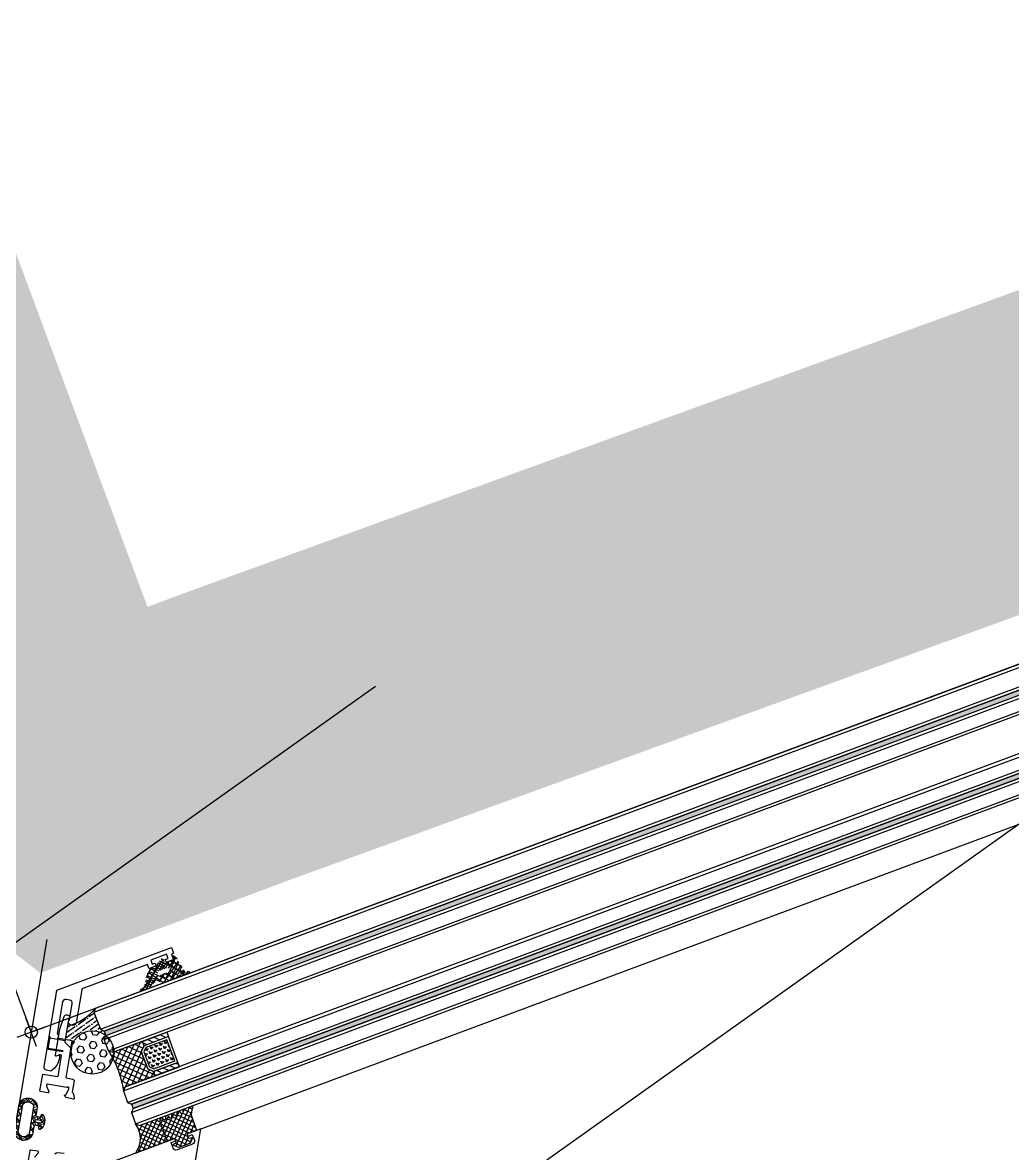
# Model space of a CAD drawing. Extents: x 12199666 to 24617114, y 1197707 to 2548648.
# Drawn here: x 12306744.9 to 12307068.8, y 1287825.6 to 1288195.7 of the extents above; entities that cross this region are included whole.
import ezdxf

# ---------------------------------------------------------------- set-up
doc = ezdxf.new("R2010")
doc.units = 0
doc.header["$LTSCALE"] = 10
doc.header["$MEASUREMENT"] = 0
doc.linetypes.add('TX-PLAN-T1-F11$0$ACAD_ISO04W100', pattern=[30, 24, -3, 0, -3])
doc.linetypes.add('TX-PLAN-T1-F11$0$DASHED', pattern=[0.75, 0.5, -0.25])
for name, color, linetype, lineweight in [('TX-PLAN-T1-F11$0$_EDO-ALUMINIUM-SECTION', 90, 'Continuous', 30), ('TX-PLAN-T1-F11$0$Xref- ELE$0$Hatch', 9, 'Continuous', 13), ('TX-PLAN-T1-F11$0$Xref- ELE$0$Hatch @ 1 VP1', 9, 'Continuous', 13), ('TX-PLAN-T1-F11$0$Xref- ELE$0$Hatch @ 1 VPModel', 9, 'Continuous', 13), ('TX-PLAN-T1-F11$0$幕墙线', 114, 'Continuous', 30)]:
    doc.layers.add(name, color=color, linetype=linetype, lineweight=lineweight)
doc.layers.add('TX-PLAN-T1-F11$0$bangong', color=5, linetype='Continuous', true_color=0x0000ff)
for name, color, linetype in [('TX-PLAN-T1-F11$0$CW', 4, 'Continuous'), ('TX-PLAN-T1-F11$0$F-Alum', 4, 'Continuous'), ('TX-PLAN-T1-F11$0$F-center', 6, 'TX-PLAN-T1-F11$0$ACAD_ISO04W100'), ('TX-PLAN-T1-F11$0$F-dim', 1, 'Continuous'), ('TX-PLAN-T1-F11$0$F-Glass', 5, 'Continuous'), ('TX-PLAN-T1-F11$0$F-seslants', 8, 'Continuous'), ('TX-PLAN-T1-F11$0$F_MISC', 8, 'Continuous'), ('TX-PLAN-T1-F11$0$GLAZING', 8, 'Continuous'), ('TX-PLAN-T1-F11$0$Hatch', 8, 'Continuous'), ('TX-PLAN-T1-F11$0$Hatch @ 1 VP1', 8, 'Continuous'), ('TX-PLAN-T1-F11$0$Hatch @ 1 VPModel', 8, 'Continuous'), ('TX-PLAN-T1-F11$0$PJ', 4, 'Continuous'), ('TX-PLAN-T1-F11$0$TC', 4, 'Continuous')]:
    doc.layers.add(name, color=color, linetype=linetype)

# ---------------------------------------------------------------- blocks, each defined once
blk = doc.blocks.new('*U339')
at = {"layer": 'TX-PLAN-T1-F11$0$Xref- ELE$0$Hatch @ 1 VP1'}
h = blk.add_hatch(dxfattribs=at)
h.set_pattern_fill('M_GASKET-PISA', color=256, pattern_type=2)
h.set_pattern_definition([(35.42361603529756, (-1214.761376000002, -14855.407933), (-0.8694256507828642, 1.222333439680349), []), (125.4236160352975, (-1214.761376000002, -14855.407933), (-1.222333439680349, -0.8694256507828639), [])])
edge = h.paths.add_edge_path(flags=16)
edge.add_line((-41815.07919855467, 17823.42139201995), (-41813.77919855462, 17823.42139201995))
edge.add_arc((-41813.77919855462, 17822.92139201995), 0.5, -90, 90, ccw=False)
edge.add_line((-41813.77919855462, 17822.42139201995), (-41815.07919855467, 17822.42139201995))
edge.add_arc((-41815.07919855467, 17822.92139201995), 0.5, 90, 270, ccw=False)
edge = h.paths.add_edge_path()
edge.add_line((-41813.27919855455, 17818.4213668968), (-41813.27919855462, 17821.42139201995))
edge.add_line((-41813.27919855462, 17821.42139201995), (-41814.97919855457, 17821.42139201995))
edge.add_line((-41814.97919855457, 17821.42139201995), (-41814.97919855457, 17820.72139202))
edge.add_arc((-41815.27919855458, 17820.72139201998), 0.3000000000174623, -115.05761541500061, 4.8635797611495946e-09, ccw=False)
edge.add_arc((-41813.09559109848, 17822.92139202004), 3.383607456175075, 133.070694364177, 226.9293056383509, ccw=False)
edge.add_arc((-41815.27919855466, 17825.12139202001), 0.3000000000240535, 2.084391326206969e-09, 115.0576154218833, ccw=False)
edge.add_line((-41814.97919855463, 17825.12139202002), (-41814.97919855457, 17824.42139201995))
edge.add_line((-41814.97919855457, 17824.42139201995), (-41813.27919855462, 17824.42139201995))
edge.add_line((-41813.27919855462, 17824.42139201995), (-41813.27919855468, 17827.42139201984))
edge.add_arc((-41810.27919855456, 17826.87139201984), 3.050000000114375, 10.388857815061783, 169.6111421849382, ccw=False)
edge.add_line((-41807.27919855445, 17827.42139201984), (-41807.27919855437, 17818.42139201997))
edge.add_arc((-41810.27919855451, 17818.97139202002), 3.050000000151531, 190.3888578138809, 349.6111421841629, ccw=False)
edge.add_line((-41812.07919855455, 17818.42136689683), (-41812.07919855467, 17827.42139201984))
edge.add_arc((-41810.27919855456, 17826.82523817369), 1.896153846257486, 18.324694090130095, 161.6753059098699, ccw=False)
edge.add_line((-41808.47919855445, 17827.42139201984), (-41808.47919855437, 17818.42139201996))
edge.add_arc((-41810.2791985545, 17819.01754586615), 1.896153846287313, 198.3246940877339, 341.6753059085472, ccw=False)
at = {"layer": 'TX-PLAN-T1-F11$0$Xref- ELE$0$Hatch @ 1 VPModel'}
h = blk.add_hatch(dxfattribs=at)
h.set_pattern_fill('M_GASKET-PISA', color=256, pattern_type=2)
h.set_pattern_definition([(45, (-1214.761376000002, -14855.407933), (-1.060660171779821, 1.060660171779821), []), (135, (-1214.761376000002, -14855.407933), (-1.060660171779821, -1.060660171779821), [])])
edge = h.paths.add_edge_path(flags=16)
edge.add_line((-41815.07919855467, 17823.42139201995), (-41813.77919855462, 17823.42139201995))
edge.add_arc((-41813.77919855462, 17822.92139201995), 0.5, -90, 90, ccw=False)
edge.add_line((-41813.77919855462, 17822.42139201995), (-41815.07919855467, 17822.42139201995))
edge.add_arc((-41815.07919855467, 17822.92139201995), 0.5, 90, 270, ccw=False)
edge = h.paths.add_edge_path()
edge.add_line((-41813.27919855455, 17818.4213668968), (-41813.27919855462, 17821.42139201995))
edge.add_line((-41813.27919855462, 17821.42139201995), (-41814.97919855457, 17821.42139201995))
edge.add_line((-41814.97919855457, 17821.42139201995), (-41814.97919855457, 17820.72139202))
edge.add_arc((-41815.27919855458, 17820.72139201998), 0.3000000000174623, -115.05761541500061, 4.8635797611495946e-09, ccw=False)
edge.add_arc((-41813.09559109848, 17822.92139202004), 3.383607456175075, 133.070694364177, 226.9293056383509, ccw=False)
edge.add_arc((-41815.27919855466, 17825.12139202001), 0.3000000000240535, 2.084391326206969e-09, 115.0576154218833, ccw=False)
edge.add_line((-41814.97919855463, 17825.12139202002), (-41814.97919855457, 17824.42139201995))
edge.add_line((-41814.97919855457, 17824.42139201995), (-41813.27919855462, 17824.42139201995))
edge.add_line((-41813.27919855462, 17824.42139201995), (-41813.27919855468, 17827.42139201984))
edge.add_arc((-41810.27919855456, 17826.87139201984), 3.050000000114375, 10.388857815061783, 169.6111421849382, ccw=False)
edge.add_line((-41807.27919855445, 17827.42139201984), (-41807.27919855437, 17818.42139201997))
edge.add_arc((-41810.27919855451, 17818.97139202002), 3.050000000151531, 190.3888578138809, 349.6111421841629, ccw=False)
edge.add_line((-41812.07919855455, 17818.42136689683), (-41812.07919855467, 17827.42139201984))
edge.add_arc((-41810.27919855456, 17826.82523817369), 1.896153846257486, 18.324694090130095, 161.6753059098699, ccw=False)
edge.add_line((-41808.47919855445, 17827.42139201984), (-41808.47919855437, 17818.42139201996))
edge.add_arc((-41810.2791985545, 17819.01754586615), 1.896153846287313, 198.3246940877339, 341.6753059085472, ccw=False)
blk = doc.blocks.new('TX-PLAN-T1-F11$0$Xref- ELE$0$GAE0002', base_point=(-41818.77919855453, 17822.92139201999))
at = {"color": 0, "linetype": 'ByBlock'}
for points in [[(-41813.27919855455, 17818.4213668968), (-41813.27919855462, 17821.42139201995), (-41814.97919855457, 17821.42139201995), (-41814.97919855457, 17820.72139202, -0.548945891858276), (-41815.4062573781, 17820.44962731407, -0.4340790099980792), (-41815.40625737821, 17825.39315672591, -0.5489458918577889), (-41814.97919855463, 17825.12139202002), (-41814.97919855457, 17824.42139201995), (-41813.27919855462, 17824.42139201995), (-41813.27919855468, 17827.42139201984, -0.8333333333398008), (-41807.27919855445, 17827.42139201984), (-41807.27919855437, 17818.42139201997, -0.833333333342024), (-41813.27919855468, 17818.42139202007)], [(-41812.07919855455, 17818.42136689683), (-41812.07919855467, 17827.42139201984, -0.7222222222395137), (-41808.47919855445, 17827.42139201984), (-41808.47919855437, 17818.42139201996, -0.7222222222456893), (-41812.07919855467, 17818.42139202007)]]:
    blk.add_lwpolyline(points, format="xyb", dxfattribs=at)
blk.add_lwpolyline([(-41815.07919855467, 17823.42139201995), (-41813.77919855462, 17823.42139201995, -0.9999999999999999), (-41813.77919855462, 17822.42139201995), (-41815.07919855467, 17822.42139201995, -0.9999999999999999)], format="xyb", close=True, dxfattribs=at)
at = {"layer": 'TX-PLAN-T1-F11$0$Xref- ELE$0$Hatch'}
blk.add_blockref('*U339', (0, 0), dxfattribs=at)
blk = doc.blocks.new('*U340')
at = {"layer": 'TX-PLAN-T1-F11$0$Hatch @ 1 VP1'}
h = blk.add_hatch(dxfattribs=at)
h.set_pattern_fill('M_GASKET-PISA', color=256, style=0, pattern_type=2)
h.set_pattern_definition([(35.42361603529756, (46.60972058696914, 1.263505759628975), (-0.8694256507828639, 1.222333439680349), []), (125.4236160352975, (46.60972058696914, 1.263505759628975), (-1.222333439680349, -0.8694256507828639), [])])
edge = h.paths.add_edge_path()
edge.add_arc((-1.005758292417113, 2.700000001565058), 1.500000000000064, 269.9999999999914, 310.5724313148193)
edge.add_line((-0.03014508089836454, 1.560623478412708), (1.229683999648614, 2.639376524703948))
edge.add_arc((2.205297211167363, 1.500000001551598), 1.500000000000089, 89.99999999999142, 130.5724313148186, ccw=False)
edge.add_line((2.20529721116759, 3.000000001551598), (2.741785272946117, 3.00000000156524))
edge.add_arc((2.741785272946345, 6.00000000156524), 3.000000000000028, 269.9999999999956, 323.2382780301331)
edge.add_line((5.145179432466875, 4.204534459154274), (7.713046174758574, 7.641857975019775))
edge.add_arc((7.793159313408751, 7.58200912360553), 0.09999999999985255, 115.93827802975, 143.2382780298942, ccw=False)
edge.add_line((7.749419046879666, 7.671935699677306), (9.503507258835953, 8.525123814462859))
edge.add_arc((9.394279516007828, 8.750000003056812), 0.249999999999963, 295.9069544241082, 449.9999999998437)
edge.add_line((9.39427951600851, 9.000000003056812), (6.620583798811595, 9.000000003062269))
edge.add_line((6.620583798811595, 9.000000003062269), (4.773622509620282, 8.04671219667307))
edge.add_arc((3.62699862340969, 10.26825527831079), 2.499999999999945, 214.0621029693552, 297.299999999996, ccw=False)
edge.add_arc((1.307391891253701, 8.70000000312939), 0.2999999999997213, 34.06210296926611, 89.99999999978287)
edge.add_line((1.307391891254838, 9.000000003128662), (-1.589216802361761, 9.000000003135028))
edge.add_arc((-1.589216802362216, 8.750000003135028), 0.2499999999999152, 89.99999999989583, 256.4770942316625)
edge.add_line((-1.64767532243286, 8.506930874220416), (-0.02726917610675628, 8.096945104279257))
edge.add_arc((-0.05179766443939116, 7.999999999915417), 0.0999999999999834, -90.00000000013023, 75.80132993312759, ccw=False)
edge.add_line((-0.05179766443961853, 7.899999999915053), (-0.108955418213327, 7.899999999915053))
edge.add_arc((-0.1089554182137817, 10.39999999991505), 2.499999999999434, 215.2344178976467, 270.00000000001046, ccw=False)
edge.add_arc((-2.2326314786485, 8.900000003135574), 0.1000000000007252, 35.234417898605, 90.00000000078164)
edge.add_line((-2.232631478649864, 9.000000003135938), (-4.881168839528527, 9.000000003142304))
edge.add_arc((-4.881168839528982, 8.750000003142304), 0.2500000000000154, 89.99999999989578, 256.4770942317193)
edge.add_line((-4.939627359599399, 8.506930874227692), (-3.319221213273295, 8.096945104286533))
edge.add_arc((-3.34374970160593, 7.999999999922693), 0.0999999999999834, -90.00000000013023, 75.80132993312759, ccw=False)
edge.add_line((-3.343749701606157, 7.899999999922329), (-3.400907455379411, 7.899999999922329))
edge.add_arc((-3.400907455379865, 10.39999999992233), 2.499999999999949, 214.3262280799825, 270.0000000000104, ccw=False)
edge.add_arc((-5.548092091564513, 8.933849210224253), 0.1000000000000372, 34.32622808016425, 110.1544525972612)
edge.add_arc((-6.443927377176806, 11.37464398673728), 2.499999999999543, 265.3665045616222, 290.154452597025, ccw=False)
edge.add_line((-6.645881460149894, 8.88281442828611), (-8.091786761774756, 9.000000003144123))
edge.add_arc((-8.111982170071997, 8.750817047299279), 0.2499999999999778, 85.36650456163848, 250.7880419743665)
edge.add_line((-8.194248104436383, 8.514740119067937), (-7.412072788158412, 8.239907198840228))
edge.add_arc((-8.075076055456293, 6.352997909141777), 1.999999999999966, 8.473551534714375, 70.64005609634751, ccw=False)
edge.add_line((-6.096908078050546, 6.64770361517094), (-5.244518011203127, 2.024790390883936))
edge.add_arc((-4.749999999999773, 2.098627621301603), 0.5000000000001517, 188.4921821239047, 359.9999999997688)
edge.add_line((-4.249999999999773, 2.098627621299784), (-4.249999999999773, 2.700000001565058))
edge.add_arc((-3.949999999999818, 2.700000001565058), 0.3000000000000682, 90, 180.0000000000217, ccw=False)
edge.add_line((-3.949999999999818, 3.00000000156524), (-1.55130166063168, 3.00000000156524))
edge.add_arc((-1.55130166063168, 2.700000001565058), 0.3000000000000966, 2.7114310796605423e-11, 90, ccw=False)
edge.add_line((-1.251301660631498, 2.700000001565058), (-1.251301660631498, 1.400000001564877))
edge.add_arc((-1.051301660631452, 1.400000001564877), 0.1999999999999602, 180.0000000000408, 270)
edge.add_line((-1.051301660631452, 1.200000001565058), (-1.00575829241734, 1.200000001565058))
edge = h.paths.add_edge_path(flags=16)
edge.add_arc((-1.310476532774146, 5.200000001565058), 0.4999999999999456, 188.3111422397304, 269.9999999999739)
edge.add_line((-1.310476532774373, 4.700000001565058), (1.520024613216037, 4.700000001565058))
edge.add_arc((1.520024613216037, 5.200000001565058), 0.4999999999999762, 270, 323.238278030144)
edge.add_line((1.920590306469421, 4.900755744496564), (2.29411737345049, 5.400755744496564))
edge.add_arc((1.893551680196879, 5.700000001565058), 0.5000000000000022, 323.2382780301569, 450)
edge.add_line((1.893551680196879, 6.200000001565058), (-1.456559369031083, 6.200000001565058))
edge.add_arc((-1.456559369031311, 5.700000001565058), 0.4999999999998603, 89.99999999997395, 188.3111422397347)
edge.add_line((-1.95130821782368, 5.627725686498707), (-1.80522538156697, 5.127725686498707))
at = {"layer": 'TX-PLAN-T1-F11$0$Hatch @ 1 VPModel'}
h = blk.add_hatch(dxfattribs=at)
h.set_pattern_fill('M_GASKET-PISA', color=256, style=0, pattern_type=2)
h.set_pattern_definition([(45, (45.74999999999977, 8.999999999998408), (-1.060660171779821, 1.060660171779821), []), (135, (45.74999999999977, 8.999999999998408), (-1.060660171779821, -1.060660171779821), [])])
edge = h.paths.add_edge_path()
edge.add_arc((-1.005758292417113, 2.700000001565058), 1.500000000000064, 269.9999999999914, 310.5724313148193)
edge.add_line((-0.03014508089836454, 1.560623478412708), (1.229683999648614, 2.639376524703948))
edge.add_arc((2.205297211167363, 1.500000001551598), 1.500000000000089, 89.99999999999142, 130.5724313148186, ccw=False)
edge.add_line((2.20529721116759, 3.000000001551598), (2.741785272946117, 3.00000000156524))
edge.add_arc((2.741785272946345, 6.00000000156524), 3.000000000000028, 269.9999999999956, 323.2382780301331)
edge.add_line((5.145179432466875, 4.204534459154274), (7.713046174758574, 7.641857975019775))
edge.add_arc((7.793159313408751, 7.58200912360553), 0.09999999999985255, 115.93827802975, 143.2382780298942, ccw=False)
edge.add_line((7.749419046879666, 7.671935699677306), (9.503507258835953, 8.525123814462859))
edge.add_arc((9.394279516007828, 8.750000003056812), 0.249999999999963, 295.9069544241082, 449.9999999998437)
edge.add_line((9.39427951600851, 9.000000003056812), (6.620583798811595, 9.000000003062269))
edge.add_line((6.620583798811595, 9.000000003062269), (4.773622509620282, 8.04671219667307))
edge.add_arc((3.62699862340969, 10.26825527831079), 2.499999999999945, 214.0621029693552, 297.299999999996, ccw=False)
edge.add_arc((1.307391891253701, 8.70000000312939), 0.2999999999997213, 34.06210296926611, 89.99999999978287)
edge.add_line((1.307391891254838, 9.000000003128662), (-1.589216802361761, 9.000000003135028))
edge.add_arc((-1.589216802362216, 8.750000003135028), 0.2499999999999152, 89.99999999989583, 256.4770942316625)
edge.add_line((-1.64767532243286, 8.506930874220416), (-0.02726917610675628, 8.096945104279257))
edge.add_arc((-0.05179766443939116, 7.999999999915417), 0.0999999999999834, -90.00000000013023, 75.80132993312759, ccw=False)
edge.add_line((-0.05179766443961853, 7.899999999915053), (-0.108955418213327, 7.899999999915053))
edge.add_arc((-0.1089554182137817, 10.39999999991505), 2.499999999999434, 215.2344178976467, 270.00000000001046, ccw=False)
edge.add_arc((-2.2326314786485, 8.900000003135574), 0.1000000000007252, 35.234417898605, 90.00000000078164)
edge.add_line((-2.232631478649864, 9.000000003135938), (-4.881168839528527, 9.000000003142304))
edge.add_arc((-4.881168839528982, 8.750000003142304), 0.2500000000000154, 89.99999999989578, 256.4770942317193)
edge.add_line((-4.939627359599399, 8.506930874227692), (-3.319221213273295, 8.096945104286533))
edge.add_arc((-3.34374970160593, 7.999999999922693), 0.0999999999999834, -90.00000000013023, 75.80132993312759, ccw=False)
edge.add_line((-3.343749701606157, 7.899999999922329), (-3.400907455379411, 7.899999999922329))
edge.add_arc((-3.400907455379865, 10.39999999992233), 2.499999999999949, 214.3262280799825, 270.0000000000104, ccw=False)
edge.add_arc((-5.548092091564513, 8.933849210224253), 0.1000000000000372, 34.32622808016425, 110.1544525972612)
edge.add_arc((-6.443927377176806, 11.37464398673728), 2.499999999999543, 265.3665045616222, 290.154452597025, ccw=False)
edge.add_line((-6.645881460149894, 8.88281442828611), (-8.091786761774756, 9.000000003144123))
edge.add_arc((-8.111982170071997, 8.750817047299279), 0.2499999999999778, 85.36650456163848, 250.7880419743665)
edge.add_line((-8.194248104436383, 8.514740119067937), (-7.412072788158412, 8.239907198840228))
edge.add_arc((-8.075076055456293, 6.352997909141777), 1.999999999999966, 8.473551534714375, 70.64005609634751, ccw=False)
edge.add_line((-6.096908078050546, 6.64770361517094), (-5.244518011203127, 2.024790390883936))
edge.add_arc((-4.749999999999773, 2.098627621301603), 0.5000000000001517, 188.4921821239047, 359.9999999997688)
edge.add_line((-4.249999999999773, 2.098627621299784), (-4.249999999999773, 2.700000001565058))
edge.add_arc((-3.949999999999818, 2.700000001565058), 0.3000000000000682, 90, 180.0000000000217, ccw=False)
edge.add_line((-3.949999999999818, 3.00000000156524), (-1.55130166063168, 3.00000000156524))
edge.add_arc((-1.55130166063168, 2.700000001565058), 0.3000000000000966, 2.7114310796605423e-11, 90, ccw=False)
edge.add_line((-1.251301660631498, 2.700000001565058), (-1.251301660631498, 1.400000001564877))
edge.add_arc((-1.051301660631452, 1.400000001564877), 0.1999999999999602, 180.0000000000408, 270)
edge.add_line((-1.051301660631452, 1.200000001565058), (-1.00575829241734, 1.200000001565058))
edge = h.paths.add_edge_path(flags=16)
edge.add_arc((-1.310476532774146, 5.200000001565058), 0.4999999999999456, 188.3111422397304, 269.9999999999739)
edge.add_line((-1.310476532774373, 4.700000001565058), (1.520024613216037, 4.700000001565058))
edge.add_arc((1.520024613216037, 5.200000001565058), 0.4999999999999762, 270, 323.238278030144)
edge.add_line((1.920590306469421, 4.900755744496564), (2.29411737345049, 5.400755744496564))
edge.add_arc((1.893551680196879, 5.700000001565058), 0.5000000000000022, 323.2382780301569, 450)
edge.add_line((1.893551680196879, 6.200000001565058), (-1.456559369031083, 6.200000001565058))
edge.add_arc((-1.456559369031311, 5.700000001565058), 0.4999999999998603, 89.99999999997395, 188.3111422397347)
edge.add_line((-1.95130821782368, 5.627725686498707), (-1.80522538156697, 5.127725686498707))
blk = doc.blocks.new('TX-PLAN-T1-F11$0$A$C08103915')
at = {"layer": 'TX-PLAN-T1-F11$0$Hatch'}
blk.add_blockref('*U340', (0, 0), dxfattribs=at)
blk = doc.blocks.new('TX-PLAN-T1-F11$0$A$C57E61DF8')
at = {"layer": 'TX-PLAN-T1-F11$0$GLAZING'}
h = blk.add_hatch(dxfattribs=at)
h.set_pattern_fill('ANSI37', color=256, scale=10)
h.set_pattern_definition([(45, (33510.59369597723, 50850.56907076713), (-0.8838834764831844, 0.8838834764831844), []), (135, (33510.59369597723, 50850.56907076713), (-0.8838834764831844, -0.8838834764831843), [])])
h.paths.add_polyline_path([(0, -11.16902688858681), (-0.2901045945036458, -10.95144844270544), (-0.652735337644117, -10.1536608078095), (-0.9428399321477627, -10.0086085105504), (-1.305470675288234, -10.1536608078095), (-1.59557526979188, -10.95144844270544), (-1.958206012932351, -11.16902688858681), (-2.320836756065546, -10.95144844270544), (-2.610941350576468, -10.1536608078095), (-2.973572093709663, -10.0086085105504), (-3.336202836850134, -10.1536608078095), (-3.62630743135378, -10.95144844270544), (-3.988938174494251, -11.16902688858681), (-4.279042768997897, -10.95144844270544), (-5.004304255271563, -10.0086085105504), (-5.511987295663857, -10.66134384819452), (-6.164722633307974, -11.16902688858681), (-6.599879525070719, -11.16902688858681), (-6.889984119574365, -11.02397459133499), (-6.962510268203914, -10.80639614545362), (-6.309774930559797, -10.08113465917995), (-5.65703959291568, -8.703137835262169), (-5.584513444286131, -8.195454794869875), (-5.439461147034308, -3.481255134109233), (-5.149356552523386, -3.191150539598311), (-2.103258310184174, -3.191150539598311), (-2.103258310184174, -1.958206012939627), (-2.175784458813723, -1.740627567058254), (-3.191150539591035, -1.595575269799156), (-3.263676688220585, -1.377996823917783), (-3.191150539591035, -1.160418378036411), (-1.958206012932351, 0), (0, 0), (2.0307321615619, 0), (3.263676688227861, -1.160418378036411), (3.336202836850134, -1.377996823917783), (3.191150539598311, -1.595575269799156), (2.248310607443273, -1.740627567058254), (2.10325831019145, -1.958206012939627), (2.10325831019145, -3.191150539598311), (4.424095066256996, -3.191150539598311), (4.714199660767918, -3.481255134109233), (4.714199660767918, -10.0086085105504), (4.351568917634722, -10.95144844270544), (3.988938174494251, -11.16902688858681), (4.061464323123801, -11.16902688858681), (3.698833579990605, -10.95144844270544), (3.336202836850134, -10.1536608078095), (3.046098242346488, -10.0086085105504), (2.683467499206017, -10.1536608078095), (2.393362904702371, -10.95144844270544), (2.0307321615619, -11.16902688858681), (1.668101418428705, -10.95144844270544), (1.377996823917783, -10.1536608078095), (1.015366080784588, -10.0086085105504), (0.652735337644117, -10.1536608078095), (0.3626307431404712, -10.95144844270544)])
at = {"layer": 'TX-PLAN-T1-F11$0$GLAZING', "flags": 128}
blk.add_lwpolyline([(0, -11.16902688858681), (-0.2901045945036458, -10.95144844270544), (-0.652735337644117, -10.1536608078095), (-0.9428399321477627, -10.0086085105504), (-1.305470675288234, -10.1536608078095), (-1.59557526979188, -10.95144844270544), (-1.958206012932351, -11.16902688858681), (-2.320836756065546, -10.95144844270544), (-2.610941350576468, -10.1536608078095), (-2.973572093709663, -10.0086085105504), (-3.336202836850134, -10.1536608078095), (-3.62630743135378, -10.95144844270544), (-3.988938174494251, -11.16902688858681), (-4.279042768997897, -10.95144844270544), (-5.004304255271563, -10.0086085105504), (-5.511987295663857, -10.66134384819452), (-6.164722633307974, -11.16902688858681), (-6.599879525070719, -11.16902688858681), (-6.889984119574365, -11.02397459133499), (-6.962510268203914, -10.80639614545362), (-6.309774930559797, -10.08113465917995), (-5.65703959291568, -8.703137835262169), (-5.584513444286131, -8.195454794869875), (-5.439461147034308, -3.481255134109233), (-5.149356552523386, -3.191150539598311), (-2.103258310184174, -3.191150539598311), (-2.103258310184174, -1.958206012939627), (-2.175784458813723, -1.740627567058254), (-3.191150539591035, -1.595575269799156), (-3.263676688220585, -1.377996823917783), (-3.191150539591035, -1.160418378036411), (-1.958206012932351, 0), (0, 0), (2.0307321615619, 0), (3.263676688227861, -1.160418378036411), (3.336202836850134, -1.377996823917783), (3.191150539598311, -1.595575269799156), (2.248310607443273, -1.740627567058254), (2.10325831019145, -1.958206012939627), (2.10325831019145, -3.191150539598311), (4.424095066256996, -3.191150539598311), (4.714199660767918, -3.481255134109233), (4.714199660767918, -10.0086085105504), (4.351568917634722, -10.95144844270544), (3.988938174494251, -11.16902688858681), (4.061464323123801, -11.16902688858681), (3.698833579990605, -10.95144844270544), (3.336202836850134, -10.1536608078095), (3.046098242346488, -10.0086085105504), (2.683467499206017, -10.1536608078095), (2.393362904702371, -10.95144844270544), (2.0307321615619, -11.16902688858681), (1.668101418428705, -10.95144844270544), (1.377996823917783, -10.1536608078095), (1.015366080784588, -10.0086085105504), (0.652735337644117, -10.1536608078095), (0.3626307431404712, -10.95144844270544)], close=True, dxfattribs=at)
blk = doc.blocks.new('*U161')
at = {"linetype": 'Continuous'}
for points in [[(-39.56000000512402, 1.000000000547189), (-39.55999967636551, 918.7199344708067), (-41.07999967636551, 918.7199344702589), (-41.08000000512402, 0.9999999999995453)], [(-14.04000000000174, 1.000000001268106), (-14.03999967124323, 918.7199344715276), (-15.55999967124323, 918.7199344715275), (-15.56000000000174, 1.000000001268219)]]:
    blk.add_hatch(color=4, dxfattribs=at).paths.add_polyline_path(points)
at = {"layer": 'TX-PLAN-T1-F11$0$TC'}
h = blk.add_hatch(dxfattribs=at)
h.set_pattern_fill('ANSI31', color=256, scale=0.5, style=0)
h.set_pattern_definition([(45, (41571.46289831595, 2291.421798867439), (-1.122532015133644, 1.122532015133644), [])])
h.paths.add_polyline_path([(-32.06000000512402, 19.99999538405465), (-32.06000001701294, 11.49999538405465), (-33.56000002024346, 11.49999538405465), (-33.56000000835455, 19.99999538405465)])
h = blk.add_hatch(dxfattribs=at)
h.set_pattern_fill('HONEY', color=256, scale=0.3, style=0)
h.set_pattern_definition([(0, (41571.46289831595, 2291.421798879027), (1.42875, 0.8248889999999999), [0.9524999999999999, -1.905]), (120, (41571.46289831595, 2291.421798879027), (-1.428749829302342, 0.8248892956570172), [0.9524999999999981, -1.904999999999996]), (59.99999999999999, (41571.46289831595, 2291.421798879027), (1.706976584081587e-07, 1.649778295657017), [-1.905, 0.9524999999999999])])
h.paths.add_polyline_path([(-24.89137084665388, 10.79999538405756), (-23.8599999967523, 11.83136623395914), (-23.8599999967523, 19.19999538405902), (-31.26000000836619, 19.19999538405902), (-31.26000000836619, 11.83136623395914), (-30.22862915846461, 10.79999538405756)])
h = blk.add_hatch(dxfattribs=at)
h.set_pattern_fill('ANSI31', color=256, scale=0.5, style=0)
h.set_pattern_definition([(45, (41571.46289831595, 2291.421798879027), (-1.122532015133644, 1.122532015133644), [])])
h.paths.add_polyline_path([(-23.06000000865286, 19.99999538405465), (-23.05999999676395, 11.49999538405465), (-21.55999999353342, 11.49999538405465), (-21.56000000542234, 19.99999538405465)])
h = blk.add_hatch(dxfattribs=at)
h.set_pattern_fill('ANSI31', color=256, scale=0.5, style=0)
h.set_pattern_definition([(45, (41571.46289831595, 2291.421798876314), (-1.122532015133644, 1.122532015133644), [])])
h.paths.add_polyline_path([(-23.05999999999447, 19.99999538405465), (-23.05999998811283, 11.49999538405465), (-21.55999998488231, 11.49999538405465), (-21.55999999676395, 19.99999538405465)])
h = blk.add_hatch(dxfattribs=at)
h.set_pattern_fill('ANSI37', color=256, scale=0.5, style=0)
h.set_pattern_definition([(45, (41571.46289831595, 2291.421798879027), (-1.122532015133644, 1.122532015133644), []), (135, (41571.46289831595, 2291.421798879027), (-1.122532015133644, -1.122532015133644), [])])
edge = h.paths.add_edge_path()
edge.add_line((-27.560000006521, 9.999995384054653), (-30.56000000835455, 9.999995384054653))
edge.add_line((-30.56000000835455, 9.999995384054653), (-32.06000000835455, 11.49999538405465))
edge.add_line((-32.06000000835455, 11.49999538405465), (-33.56000000512402, 11.49999538405465))
edge.add_line((-33.56000000512402, 11.49999538405465), (-33.56000000512402, 1.000000001267761))
edge.add_line((-33.56000000512402, 1.000000001267761), (-34.56000000512402, 1.267761007284207e-09))
edge.add_arc((-27.56000000688844, -31.14559677375994), 31.92253433623205, 77.33320347818409, 102.66679652181591, ccw=False)
edge.add_line((-20.56000000865286, 1.267761007284207e-09), (-21.56000000865286, 1.000000001267761))
edge.add_line((-21.56000000865286, 1.000000001267761), (-21.56000000865286, 11.49999538405465))
edge.add_line((-21.56000000865286, 11.49999538405465), (-23.06000000542234, 11.49999538405465))
edge.add_line((-23.06000000542234, 11.49999538405465), (-24.56000000542234, 9.999995384054653))
edge.add_line((-24.56000000542234, 9.999995384054653), (-27.560000006521, 9.999995384054653))
at = {"color": 4, "linetype": 'Continuous'}
for points in [[(-39.56000000512402, 1.000000000547189), (-39.55999967636551, 918.7199344708067), (-41.07999967636551, 918.7199344702589), (-41.08000000512402, 0.9999999999995453)], [(-14.04000000000174, 1.000000001268106), (-14.03999967124323, 918.7199344715276), (-15.55999967124323, 918.7199344715275), (-15.56000000000174, 1.000000001268219)]]:
    blk.add_lwpolyline(points, close=True, dxfattribs=at)
at = {"layer": 'TX-PLAN-T1-F11$0$F-Glass'}
for points in [[(-49.07999967636551, 918.7199344702591), (-49.08000000512402, 0.9999999999995453), (-48.08000000512402, -4.547473508864641e-13), (-42.08000000512402, -4.547473508864641e-13), (-41.08000000512402, 0.9999999999995453), (-41.07999967636551, 918.7199344702593)], [(-33.55999967636551, 918.7199344715275), (-33.56000000512402, 1.000000001267765), (-34.56000000512402, 1.267764559997886e-09), (-38.56000000512402, 5.471889608088532e-10), (-39.56000000512402, 1.000000000547189), (-39.55999967636551, 918.719934470807)], [(-21.55999967124323, 918.7199344715275), (-21.55999999999447, 1.000000001267765), (-20.55999999999447, 1.267764559997886e-09), (-16.55999999999447, 1.267764559997886e-09), (-15.55999999999447, 1.000000001267765), (-15.55999967124323, 918.7199344715275)], [(-14.03999967124323, 918.7199344715276), (-14.04000000000174, 1.000000001268106), (-13.04000000000174, 1.268105620511051e-09), (-9.040000000001742, 1.988681219700084e-09), (-8.040000000001742, 1.000000001988681), (-8.039999671243232, 918.7199344722485)]]:
    blk.add_lwpolyline(points, dxfattribs=at)
at = {"layer": 'TX-PLAN-T1-F11$0$PJ'}
for points in [[(-32.06000000512402, 19.99999538405465), (-32.06000001701294, 11.49999538405465), (-33.56000002024346, 11.49999538405465), (-33.56000000835455, 19.99999538405465)], [(-23.06000000865286, 19.99999538405465), (-23.05999999676395, 11.49999538405465), (-21.55999999353342, 11.49999538405465), (-21.56000000542234, 19.99999538405465)], [(-23.05999999999447, 19.99999538405465), (-23.05999998811283, 11.49999538405465), (-21.55999998488231, 11.49999538405465), (-21.55999999676395, 19.99999538405465)]]:
    blk.add_lwpolyline(points, close=True, dxfattribs=at)
at = {"layer": 'TX-PLAN-T1-F11$0$PJ', "ltscale": 3}
for points in [[(-24.55999999676395, 9.999995384054653), (-23.05999999676395, 11.49999538405465), (-23.05999999676395, 19.99999538405465), (-32.06000000835455, 19.99999538405465), (-32.06000000835455, 11.49999538405465), (-30.56000000835455, 9.999995384054653)], [(-24.89137084665388, 10.79999538405756), (-23.8599999967523, 11.83136623395914), (-23.8599999967523, 19.19999538405902), (-31.26000000836619, 19.19999538405902), (-31.26000000836619, 11.83136623395914), (-30.22862915846461, 10.79999538405756)]]:
    blk.add_lwpolyline(points, close=True, dxfattribs=at)
at = {"layer": 'TX-PLAN-T1-F11$0$PJ'}
blk.add_lwpolyline([(-27.560000006521, 9.999995384054653), (-30.56000000835455, 9.999995384054653), (-32.06000000835455, 11.49999538405465), (-33.56000000512402, 11.49999538405465), (-33.56000000512402, 1.000000001267761), (-34.56000000512402, 1.267761007284207e-09, -0.1109910802000259), (-20.56000000865286, 1.267761007284207e-09), (-21.56000000865286, 1.000000001267761), (-21.56000000865286, 11.49999538405465), (-23.06000000542234, 11.49999538405465), (-24.56000000542234, 9.999995384054653)], format="xyb", close=True, dxfattribs=at)
at = {"layer": 'TX-PLAN-T1-F11$0$TC', "color": 9, "linetype": 'Continuous'}
for p, q in [((-48.08000000512402, -4.547473508864641e-13), (-48.07999967636551, 918.7199344702591)), ((-42.08000000512402, -4.547473508864641e-13), (-42.07999967636551, 918.7199344702593)), ((-38.56000000512402, 5.471889608088532e-10), (-38.55999967636551, 918.719934470807)), ((-34.56000000512402, 1.267764559997886e-09), (-34.55999967636551, 918.7199344715275)), ((-20.55999999999447, 1.267764559997886e-09), (-20.55999967124323, 918.7199344715275)), ((-16.55999999999447, 1.267764559997886e-09), (-16.55999967124323, 918.7199344715275)), ((-13.04000000000174, 1.268105620511051e-09), (-13.03999967124323, 918.7199344715276)), ((-9.040000000001742, 1.988681219700084e-09), (-9.039999671243232, 918.7199344722485))]:
    blk.add_line(p, q, dxfattribs=at)
blk = doc.blocks.new('TX-PLAN-T1-F11$0$A$C3FFC0167')
at = {"layer": 'TX-PLAN-T1-F11$0$F-dim'}
for p, q in [((0, 5), (0, -5)), ((-5, 0), (5, 0))]:
    blk.add_line(p, q, dxfattribs=at)
blk.add_circle((0, 0), 2, dxfattribs=at)
blk = doc.blocks.new('*U193')
at = {"layer": 'TX-PLAN-T1-F11$0$F-seslants'}
h = blk.add_hatch(dxfattribs=at)
h.set_pattern_fill('ANSI37', color=256, scale=9.999999999999995, angle=30.01599999542883)
h.set_pattern_definition([(75.01599999542881, (4991.440716315294, 60834.71968068821), (-1.207497580646402, 0.3231866221443672), []), (165.0159999954287, (4991.440716315294, 60834.71968068821), (-0.3231866221443678, -1.207497580646402), [])])
edge = h.paths.add_edge_path()
edge.add_ellipse((1467.036087786313, 29.72803618739999), major_axis=(7.256414573330562, 3.703351044024382), ratio=0.9999999999998387, start_angle=125.97270517974829, end_angle=191.3846610702238, ccw=False)
edge.add_line((1459.776560871862, 33.4252825131116), (1450.085038973717, 27.82627064462577))
edge.add_line((1450.085038973717, 27.82627064461121), (1454.098940327764, 20.87847096497717))
edge.add_line((1454.098940327764, 20.87847096499172), (1460.653472634498, 24.66517284348083))
h = blk.add_hatch(dxfattribs=at)
h.set_pattern_fill('ANSI36', color=256, scale=10)
h.set_pattern_definition([(45, (53159.15010211314, 73373.3115634953), (0.6629126073623882, 2.430679560328757), [3.125, -0.625, 0, -0.625])])
h.paths.add_polyline_path([(1475.741659829626, -3.000238316584728), (1475.735380750382, -3.023698362056166), (1476.4957483178, -4.339844692236511), (1477.861875881907, -4.705488615596551), (1480.863326804014, -9.900803077907767), (1480.49768288061, -11.2669306419848, -0.108700271728402), (1486.044363597874, -5.352547239250271, -0.38366498551135), (1487.038812711835, -4.457765866041882), (1487.484396133805, -4.457765866041882, -0.0157503687940426), (1488.538812711835, -3.909441482843249), (1488.538812711835, 0.5262378203333355), (1486.361720151734, 0.5262378203333355), (1486.028386818245, 0.8595711536618182), (1486.028386818245, 1.287237766606268, -0.485481439502047)])
at = {"layer": 'TX-PLAN-T1-F11$0$Hatch'}
h = blk.add_hatch(dxfattribs=at)
h.set_pattern_fill('HEX', color=256, scale=10)
h.set_pattern_definition([(0, (53159.15010211314, 73373.3115634953), (0, 2.165063509461096), [1.25, -2.5]), (120, (53159.15010211314, 73373.3115634953), (-1.875, -1.082531754730548), [1.249999999999995, -2.499999999999991]), (59.99999999999999, (53160.40010211314, 73373.3115634953), (-1.875, 1.082531754730549), [1.25, -2.5])])
edge = h.paths.add_edge_path()
edge.add_arc((1479.197548260214, 3.192174270108808), 7.091483518212044, 0, 360)
at = {"color": 8, "linetype": 'TX-PLAN-T1-F11$0$DASHED'}
for p, q in [((1493.666666785255, 4.192904487004853), (1486.028386818245, 4.192904487004853)), ((1486.361720151734, 4.526237820333336), (1486.361720151734, 0.5262378203333355)), ((1493.666666785255, 4.526237820333336), (1493.666666785255, 0.5262378203333355)), ((1493.666666785255, 0.8595711536618182), (1486.028386818245, 0.8595711536618182))]:
    blk.add_line(p, q, dxfattribs=at)
blk.add_lwpolyline([(1493.666666785255, 0.5262378203333355), (1494.000000118744, 0.8595711536618182), (1494.000000118744, 4.192904487004853), (1493.666666785255, 4.526237820333336), (1486.361720151734, 4.526237820333336), (1486.028386818245, 4.192904487004853), (1486.028386818245, 0.8595711536618182), (1486.361720151734, 0.5262378203333355)], close=True, dxfattribs=at)
at = {"layer": 'TX-PLAN-T1-F11$0$CW'}
blk.add_lwpolyline([(1486.28876543371, 12.88240874816256), (1486.28876543371, 3.520583901990904, 0.2535998008637027), (1486.742967582773, 2.682667017157655), (1488.311711637303, 1.660826845196425, -0.2535998008634184), (1488.538812711835, 1.241868402779801), (1488.538812711835, -6.105417568207486, 0.6457513110634008), (1489.138812711928, -7.434567830408923), (1489.525033742655, -7.434567830408923, 0.3812640285024388), (1490.319859880721, -6.725405103337835), (1491.038812711835, -2.457766181410989), (1491.038812711835, 6.022618576302193, 0.5773502691902374), (1490.588812711881, 6.282426197445602), (1489.488812711788, 5.64734090132697, -0.5773502691789958), (1489.038812711835, 5.907148522470379), (1489.038812695304, 12.88240874816256)], format="xyb", dxfattribs=at)
at = {"layer": 'TX-PLAN-T1-F11$0$F-Alum'}
blk.add_line((1440.187627268955, 22.10831156701897, 0.1121451943342487), (662.3704166945536, -427.2543210180593, 0.1121451943342487), dxfattribs=at)
for points in [[(1440, 265.6072033145756), (1440, 21.99991504089849), (1444.002493310021, 24.31224614733947, 0.3603184586566609), (1444.027835587505, 24.76468959132035, 0.3483424863932431), (1443.633365467656, 24.95118220438599), (1442.474897964392, 24.2819092698337), (1441.498628415633, 25.97176775438129, -0.4142135623732078), (1441.864272338804, 27.33789531845832), (1446.521861422108, 30.02869010093855, -0.4142135623767644), (1447.887988986215, 29.6630461775494), (1448.864258535206, 27.97318769300182), (1447.705791031942, 27.30391475849319, 0.3614188195622616), (1447.677687390475, 26.86233261562302, 0.362149945380109), (1448.074918874074, 26.66497870144667), (1472.684254783671, 40.88236024914659, -0.1317235214152546)], [(1482.826146699954, 37.38350184913725), (1485.191682900069, 37.59045944914396, 0.1763269999977475), (1485.377668200061, 37.6771858491411), (1485.741421299987, 38.04093884913891, 0.1989119999937815)], [(1492.15607739985, 40.20515154914756), (1491.139015496708, 38.53864307532785, 0.5854977655313112), (1491.395092981402, 38.08236024915823), (1493.800000000047, 38.08236024914368, 0.414213562373095), (1494, 38.28236024915532), (1494, 44.88236024914659)], [(1486.28876543371, 12.88240874816256), (1484.000000000931, 12.88240874816256, -0.4142135623049005), (1483.500000000931, 13.38240874804615), (1483.5, 17.08240862868843, 0.3595081371707617), (1483.256750599947, 17.37699217445333, -0.2637249999956934), (1483.031593499938, 17.56896947445057), (1482.518092199927, 18.97980277445458, -0.08748900000110169), (1482.5, 19.08240877445496, -0.414214000000818), (1482.800000000047, 19.38240877445787, -0.0218199999991916), (1482.826146699954, 19.38126717446721), (1485.191682900069, 19.17430957446049, -0.1763269999970842), (1485.377668200061, 19.08758317446336), (1485.741421299987, 18.72383017446555, -0.198911999996341), (1485.800000000047, 18.58240877444041, -0.06554299999994298), (1485.793185099959, 18.53064497445303, -0.2679489999965194), (1485.651763800066, 18.38922357445699), (1485.482703899965, 18.34392417444906, 0.2679490000007903), (1485.341282499954, 18.20250277446758), (1484.810222199885, 16.22055877445382, 0.06554300000034483), (1484.800000000047, 16.14291307446547), (1484.800000000047, 15.98240877444914, 0.4142139999965558), (1485.09999999986, 15.68240877446078, 0.2134220000012545), (1485.323606800055, 15.78240877445205, -0.2134219999990182), (1485.547213600017, 15.88240877444332), (1491.899999999907, 15.88240877447242, 0.4142140000029491), (1492.199999999953, 16.18240877446078), (1492.199999999953, 16.40333457446832, 0.1378519999999419), (1492.15607739985, 16.5596174744569), (1491.139015496708, 18.22612594829116, -0.5854977655323537), (1491.395092981402, 18.68240877447533), (1493.799999999814, 18.68240877446078, -0.4142135623219491), (1494, 18.4824087744928), (1494, 12.88240874816256), (1489.038812695304, 12.88240874816256)], [(1494.000000000233, -11.29273159365403), (1494.000000000233, -14.95784693870519), (1459.364570251433, -34.96751975259394), (1458.367566790199, -33.23370628349949), (1459.061065752059, -32.83488403110823), (1458.186207251158, -31.3134427924233, -0.4142135623806517), (1458.259876428638, -31.04036248865305), (1460.036967519438, -30.01838046619378, -0.4142135623665316), (1460.310047823237, -30.09204964365927), (1460.708870075876, -30.78554860601434), (1459.885340058245, -31.25915003099362), (1460.610640215222, -32.52052916021785), (1465.3784455813, -29.77862617318169), (1464.653145424323, -28.51724704405933), (1463.829615406692, -28.99084846908227), (1463.430793153821, -28.29734950669808, -0.4142135623932316), (1463.504462331301, -28.02426920292783), (1465.281553422567, -27.00228718057042, -0.4142135623609854), (1465.554633726133, -27.07595635802136), (1466.180228319252, -28.1639607452089), (1485.787945640972, -16.89569973788457, 0.2684855002917078), (1486.038812711835, -16.46218758852046), (1486.038812711835, -5.457765866041882, -0.4142135623730284), (1487.038812711835, -4.457765866041882), (1487.538812711835, -4.457765866041882, -0.618033988750209), (1488.338812711881, -6.057765866047703), (1488.338812711881, -11.45776610109897, 0.4142135623723339), (1489.338812711881, -12.45776610109897), (1490.538812711835, -12.45776610109897, 0.4142135623746174), (1491.538812711835, -11.45776610109897), (1491.538812711835, -0.957765866041882), (1491.038812711835, -0.457765866041882), (1491.038812711835, 6.022618891685852, 0.5773502691897603), (1490.588812711881, 6.282426512814709), (1489.988812712021, 5.936016351304715, -0.5773502691899626), (1489.538812711835, 6.195823972433573), (1489.538812711835, 6.542234133943566, -0.2206564983027841), (1491.538812711835, 11.46063381085696), (1493.000000118511, 11.46063381085696, -0.4142135623731195), (1494.000000118511, 10.46063381085696), (1494.000000000233, -14.95784693870519)]]:
    blk.add_lwpolyline(points, format="xyb", dxfattribs=at)
at = {"layer": 'TX-PLAN-T1-F11$0$F-center'}
blk.add_line((1500, -30.81192101103079), (1500, 345.6712806450087), dxfattribs=at)
at = {"layer": 'TX-PLAN-T1-F11$0$F-seslants'}
blk.add_arc((1496.712803189643, -20.91583100105345), 18.8687944706762, 115.6709090079712, 149.2449960017902, dxfattribs=at)
blk.add_ellipse((1467.036087786313, 29.72803618739999), major_axis=(7.256414573330554, 3.703351044024375), ratio=0.9999999999998387, start_param=2.198233407857089, end_param=3.463782735719024, dxfattribs=at)
at = {"layer": 'TX-PLAN-T1-F11$0$Hatch'}
blk.add_circle((1479.197548260214, 3.192174270108808), 7.091483518212044, dxfattribs=at)
at = {"layer": 'TX-PLAN-T1-F11$0$F_MISC', "extrusion": (3.582137313528093e-07, -2.990597548224695e-06, 0.9999999999954641), "rotation": 359.8842813538838}
blk.add_blockref('TX-PLAN-T1-F11$0$Xref- ELE$0$GAE0002', (1488.491876679846, 28.40911504597399, 0.000440005397952135), dxfattribs=at)
at = {"layer": 'TX-PLAN-T1-F11$0$F_MISC'}
for name, p, rotation in [('TX-PLAN-T1-F11$0$A$C57E61DF8', (1444.429767708527, 28.19133230048465, 0.0001181830112269977), 30.01599997489868), ('*U161', (1456.811700079124, 31.73098348452186), 120.0159999954288), ('TX-PLAN-T1-F11$0$A$C3FFC0167', (1500, 0), 30.01599997489868)]:
    blk.add_blockref(name, p, dxfattribs=dict(at, rotation=rotation))
at = {"layer": 'TX-PLAN-T1-F11$0$F_MISC', "extrusion": (8.775449756822412e-07, -1.518972730807466e-06, 0.9999999999984615), "rotation": 30.01599997493691}
blk.add_blockref('TX-PLAN-T1-F11$0$A$C08103915', (1463.278279498368, -31.60895130875149, 0.001316317463525519), dxfattribs=at)
blk = doc.blocks.new('TX-PLAN-T1-F11$0$TY001')
at = {"layer": 'TX-PLAN-T1-F11$0$F-center'}
blk.add_line((0, -30.81192101103079), (0, 345.6712806450087), dxfattribs=at)
at = {"layer": 'TX-PLAN-T1-F11$0$F_MISC', "rotation": 30.01599997489868}
blk.add_blockref('TX-PLAN-T1-F11$0$A$C3FFC0167', (0, 0), dxfattribs=at)
blk = doc.blocks.new('TX-PLAN-T1-F11$0$A$C21521A5F')
at = {"rotation": 90}
for name, p in [('TX-PLAN-T1-F11$0$TY001', (388.7170751225203, 15260.21975712478, 0.0004146164392175001)), ('*U193', (388.7170751225203, 13760.21975712478, 0.0004146164392175001))]:
    blk.add_blockref(name, p, dxfattribs=at)
blk = doc.blocks.new('TX-PLAN-T1-F11$0$标准层幕墙0118')
at = {"color": 3, "rotation": 90}
blk.add_blockref('TX-PLAN-T1-F11$0$A$C21521A5F', (22760.21984725795, 37461.28223098579, -0.0004146164392191675), dxfattribs=at)
blk = doc.blocks.new('TX-PLAN-T1-F11')
at = {"layer": 'TX-PLAN-T1-F11$0$bangong'}
h = blk.add_hatch(dxfattribs=at)
h.set_pattern_fill('ANSI31', color=256, scale=100)
h.set_pattern_definition([(35.42361568638237, (12267498.76065116, 1237188.209494983), (-92.0142139200649, 129.363622926511), [])])
h.paths.add_polyline_path([(12311684.18336611, 1287370.210507017), (12310206.36976081, 1278610.927855134), (12302958.7966133, 1279833.690537009), (12302775.84162168, 1278749.276510726), (12300113.46885065, 1279198.456067521), (12299082.01873722, 1273084.854827092), (12299673.66233511, 1272985.036269651), (12298342.75916021, 1265096.519714597), (12297751.20815149, 1265196.322650944), (12297252.11954068, 1262238.129415706), (12297843.6397387, 1262138.331677556), (12297460.90569874, 1259869.79413769), (12299531.67664484, 1259520.426090187), (12299348.73406536, 1258436.086736571), (12307533.15646735, 1257055.260102745), (12306093.66360394, 1248523.111785988), (12305034.8156649, 1248138.598779066), (12304987.2896874, 1248120.884374847), (12304730.88532002, 1248810.1552251), (12304726.2279362, 1248813.755302423), (12304668.76189766, 1248792.335929501), (12303555.71862895, 1248388.142278736), (12303508.19265145, 1248370.427874517), (12303251.78828407, 1249059.69872477), (12303247.13090024, 1249063.298802093), (12303189.66486171, 1249041.879429172), (12302076.62159299, 1248637.685778406), (12302029.09561549, 1248619.971374187), (12301772.69124811, 1249309.242224441), (12301768.03386428, 1249312.842301764), (12301710.56782575, 1249291.422928842), (12300597.52455704, 1248887.229278077), (12300549.99857954, 1248869.514873858), (12300293.59421215, 1249558.785724111), (12300288.93682833, 1249562.385801434), (12300231.47078979, 1249540.966428512), (12299118.42752108, 1249136.772777747), (12299070.90154358, 1249119.058373528), (12298814.4971762, 1249808.329223781), (12298809.83979237, 1249811.929301104), (12298752.37375384, 1249790.509928182), (12297639.33048512, 1249386.316277418), (12297591.80450763, 1249368.601873198), (12297335.40014024, 1250057.872723451), (12297330.74275642, 1250061.472800774), (12297273.27671788, 1250040.053427853), (12296160.23344917, 1249635.859777088), (12296112.70747167, 1249618.145372869), (12295856.30310429, 1250307.416223122), (12295851.64572046, 1250311.016300445), (12295794.17968193, 1250289.596927523), (12294681.13641321, 1249885.403276758), (12294633.61043572, 1249867.688872539), (12294377.20606833, 1250556.959722792), (12294372.54868451, 1250560.559800115), (12294315.08264597, 1250539.140427193), (12293202.03937726, 1250134.946776428), (12293154.51339976, 1250117.232372209), (12292896.37247753, 1250811.171460559), (12292836.97187973, 1250784.745247274), (12291908.2772282, 1250382.531343024), (12291867.16237681, 1250364.240115792), (12291547.28495182, 1251083.257633011), (12291482.39475784, 1251070.585970619), (12290489.94021968, 1250886.969781256), (12290445.77444349, 1250878.345152928), (12290294.64825905, 1251652.245776173), (12290228.30317677, 1251656.873738757), (12289222.19786628, 1251737.079845253), (12289177.30695085, 1251740.211252583), (12289232.17744772, 1252526.818223604), (12289169.30588734, 1252548.50358447), (12288218.47681304, 1252887.037167406), (12288175.93617847, 1252901.710081621), (12288433.044248, 1253647.133946957), (12288377.95346105, 1253684.391069287), (12287547.54072607, 1254258.059618989), (12287510.26477772, 1254283.268817198), (12287951.9962696, 1254936.441525879), (12287908.46045644, 1254986.717971193), (12287255.35459211, 1255756.220177345), (12287225.89705826, 1255790.238609117), (12287822.05035732, 1256306.464815688), (12287791.11153031, 1256365.586334077), (12287330.16118586, 1257267.991576919), (12287309.29652999, 1257307.862194365), (12288006.71543675, 1257672.827836192), (12287983.76926086, 1257734.390134638), (12287579.57561009, 1258847.433403349), (12287561.86120587, 1258894.959380847), (12288251.13205613, 1259151.363748232), (12288254.73213345, 1259156.021132058), (12288233.31276053, 1259213.487170594), (12287829.11910976, 1260326.530439305), (12287811.40470554, 1260374.056416802), (12288500.6755558, 1260630.460784187), (12288504.27563312, 1260635.118168013), (12288482.8562602, 1260692.584206549), (12288078.66260943, 1261805.62747526), (12288060.94820521, 1261853.153452758), (12288750.21905547, 1262109.557820143), (12288753.81913279, 1262114.215203969), (12288732.39975987, 1262171.681242505), (12288328.2061091, 1263284.724511216), (12288310.49170488, 1263332.250488713), (12288999.76255514, 1263588.654856098), (12289003.36263246, 1263593.312239924), (12288981.94325954, 1263650.77827846), (12288577.74960877, 1264763.821547171), (12288560.03520455, 1264811.347524669), (12289249.30605481, 1265067.751892054), (12289252.90613213, 1265072.40927588), (12289231.48675921, 1265129.875314416), (12288827.29310844, 1266242.918583128), (12288809.57870422, 1266290.444560624), (12289498.84955448, 1266546.848928009), (12289502.4496318, 1266551.506311836), (12289481.03025888, 1266608.972350372), (12289076.83660812, 1267722.015619083), (12289059.12220389, 1267769.54159658), (12289748.39305415, 1268025.945963965), (12289751.99313147, 1268030.603347791), (12289730.57375855, 1268088.069386327), (12289326.38010778, 1269201.112655038), (12289308.66570356, 1269248.638632536), (12289997.93655382, 1269505.042999921), (12290001.53663114, 1269509.700383747), (12289980.11725822, 1269567.166422283), (12289575.92360746, 1270680.209690994), (12289558.20920323, 1270727.735668491), (12290247.48005349, 1270984.140035876), (12290251.08013081, 1270988.797419702), (12290229.66075789, 1271046.263458238), (12289825.46710713, 1272159.306726949), (12289807.7527029, 1272206.832704447), (12290497.02355316, 1272463.237071831), (12290500.62363048, 1272467.894455658), (12290479.20425756, 1272525.360494193), (12290075.0106068, 1273638.403762905), (12290057.29620258, 1273685.929740402), (12290746.56705283, 1273942.334107787), (12290750.16713015, 1273946.991491613), (12290728.74775723, 1274004.457530149), (12290324.55410647, 1275117.500798861), (12290306.83970224, 1275165.026776358), (12290996.1105525, 1275421.431143743), (12290999.71062982, 1275426.088527569), (12290978.2912569, 1275483.554566104), (12290574.09760614, 1276596.597834816), (12290556.38320192, 1276644.123812313), (12291245.65405217, 1276900.528179698), (12291249.25412949, 1276905.185563524), (12291227.83475657, 1276962.65160206), (12290823.64110581, 1278075.694870772), (12290805.92670159, 1278123.220848269), (12291495.19755184, 1278379.625215654), (12291498.79762916, 1278384.28259948), (12291477.37825624, 1278441.748638015), (12291073.18460548, 1279554.791906727), (12291055.47020126, 1279602.317884224), (12291744.74105151, 1279858.722251609), (12291748.34112883, 1279863.379635435), (12291726.92175591, 1279920.845673971), (12291322.72810515, 1281033.888942682), (12291305.01370093, 1281081.41492018), (12291994.28455118, 1281337.819287565), (12291997.8846285, 1281342.47667139), (12291976.46525558, 1281399.942709927), (12291572.27160482, 1282512.985978638), (12291554.5572006, 1282560.511956135), (12292243.82805085, 1282816.91632352), (12292247.42812817, 1282821.573707346), (12292226.00875525, 1282879.039745882), (12291821.81510449, 1283992.083014593), (12291804.10070027, 1284039.608992091), (12292498.03978862, 1284297.749914323), (12292471.61357533, 1284357.150512126), (12292069.39967108, 1285285.845163663), (12292051.10844385, 1285326.960015052), (12292770.12596107, 1285646.837440036), (12292757.45429868, 1285711.727634011), (12292573.83810931, 1286704.182172203), (12292565.21348099, 1286748.347948364), (12293339.11410423, 1286899.474132803), (12293343.74206681, 1286965.819215085), (12293423.94817331, 1287971.924525595), (12293427.07958064, 1288016.815441009), (12294213.68655166, 1287961.944944136), (12294235.37191253, 1288024.816504517), (12294573.90549546, 1288975.645578815), (12294588.57840968, 1289018.186213379), (12295334.00227501, 1288761.078143854), (12295371.25939735, 1288816.168930813), (12295944.92794704, 1289646.581665778), (12295970.13714526, 1289683.857614139), (12296623.30985394, 1289242.126122254), (12296673.58629925, 1289285.661935416), (12297443.0885054, 1289938.767799751), (12297477.10693717, 1289968.225333601), (12297993.33314375, 1289372.072034538), (12298052.45466213, 1289403.010861539), (12298954.85990498, 1289863.961205998), (12298994.73052242, 1289884.825861866), (12299359.69616425, 1289187.406955099), (12299421.2584627, 1289210.353130996), (12300534.30173141, 1289614.546781761), (12300581.8277089, 1289632.261185981), (12300838.23207629, 1288942.990335727), (12300842.88946012, 1288939.390258404), (12300900.35549865, 1288960.809631326), (12302013.39876736, 1289365.003282091), (12302060.92474486, 1289382.71768631), (12302317.32911224, 1288693.446836057), (12302321.98649607, 1288689.846758734), (12302379.45253461, 1288711.266131656), (12303492.49580332, 1289115.459782421), (12303540.02178081, 1289133.17418664), (12303796.4261482, 1288443.903336386), (12303801.08353203, 1288440.303259063), (12303858.54957056, 1288461.722631985), (12304971.59283927, 1288865.91628275), (12305019.11881677, 1288883.63068697), (12305275.52318416, 1288194.359836716), (12305280.18056798, 1288190.759759393), (12305337.64660652, 1288212.179132315), (12306450.68987523, 1288616.37278308), (12306498.21585273, 1288634.0871873), (12306754.62022011, 1287944.816337046), (12306759.27760394, 1287941.216259723), (12306816.74364247, 1287962.635632645), (12307929.78691119, 1288366.82928341), (12307977.31288868, 1288384.543687629), (12308233.71725607, 1287695.272837376), (12308238.37463989, 1287691.672760052), (12308295.84067843, 1287713.092132974), (12309408.88394714, 1288117.285783739), (12309456.40992464, 1288135.000187959), (12309712.81429202, 1287445.729337705), (12309717.47167585, 1287442.129260382), (12309774.93771438, 1287463.548633304), (12310887.9809831, 1287867.74228407), (12310935.50696059, 1287885.456688289), (12311191.91132798, 1287196.185838035), (12311196.5687118, 1287192.585760712), (12311254.03475034, 1287214.005133634)])
at = {"layer": 'TX-PLAN-T1-F11$0$bangong', "const_width": 100}
blk.add_lwpolyline([(12305337.64660652, 1288212.179132317), (12306450.68987523, 1288616.372783082), (12306498.21585273, 1288634.087187302), (12306754.62022011, 1287944.816337048), (12306759.27760394, 1287941.216259725), (12306816.74364247, 1287962.635632647), (12307929.78691119, 1288366.829283412), (12307977.31288868, 1288384.543687631), (12308233.71725607, 1287695.272837378), (12308238.37463989, 1287691.672760054), (12308295.84067843, 1287713.092132977), (12309408.88394714, 1288117.285783741), (12309456.40992464, 1288135.000187961), (12309712.81429202, 1287445.729337707), (12309717.47167585, 1287442.129260384), (12309774.93771438, 1287463.548633306), (12310887.9809831, 1287867.742284072), (12310935.50696059, 1287885.456688291), (12311191.91132798, 1287196.185838037), (12311196.5687118, 1287192.585760714), (12311254.03475034, 1287214.005133636), (12311901.36995866, 1287449.080254681), (12310404.61234127, 1278577.481676062)], dxfattribs=at)
at = {"layer": 'TX-PLAN-T1-F11$0$幕墙线'}
blk.add_lwpolyline([(12298982.62553614, 1289819.340700594), (12299352.26487812, 1289112.991852222), (12300569.31856482, 1289566.571806696), (12300831.36174492, 1288863.447349957), (12302048.41560077, 1289317.028307026), (12302310.45328848, 1288613.918586898), (12303527.51263673, 1289067.484807356), (12303789.55581683, 1288364.360350616), (12305006.61152267, 1288817.952272944), (12305268.65918735, 1288114.81578222), (12306485.70670864, 1288568.397808015), (12306747.74988874, 1287865.273351276), (12307964.80523463, 1288318.850310234), (12308226.84686178, 1287615.73002044), (12309443.90078055, 1288069.310808675), (12309705.94396066, 1287366.186351935), (12310922.99930654, 1287819.763310893), (12311185.04099635, 1287116.642852169), (12312402.09485246, 1287570.223809334), (12312664.13793503, 1286867.099316243), (12313881.19188842, 1287320.680309664), (12314143.23506852, 1286617.555852924), (12315360.28892438, 1287071.136809994)], dxfattribs=at)
at = {"layer": 'TX-PLAN-T1-F11$0$_EDO-ALUMINIUM-SECTION', "rotation": 350.4236156863823}
blk.add_blockref('TX-PLAN-T1-F11$0$标准层幕墙0118', (12293055.45042718, 1251790.443008234), dxfattribs=at)

msp = doc.modelspace()

# ---------------------------------------------------------------- block references
msp.add_blockref('TX-PLAN-T1-F11', (0, 0))

doc.saveas('drawing.dxf')
